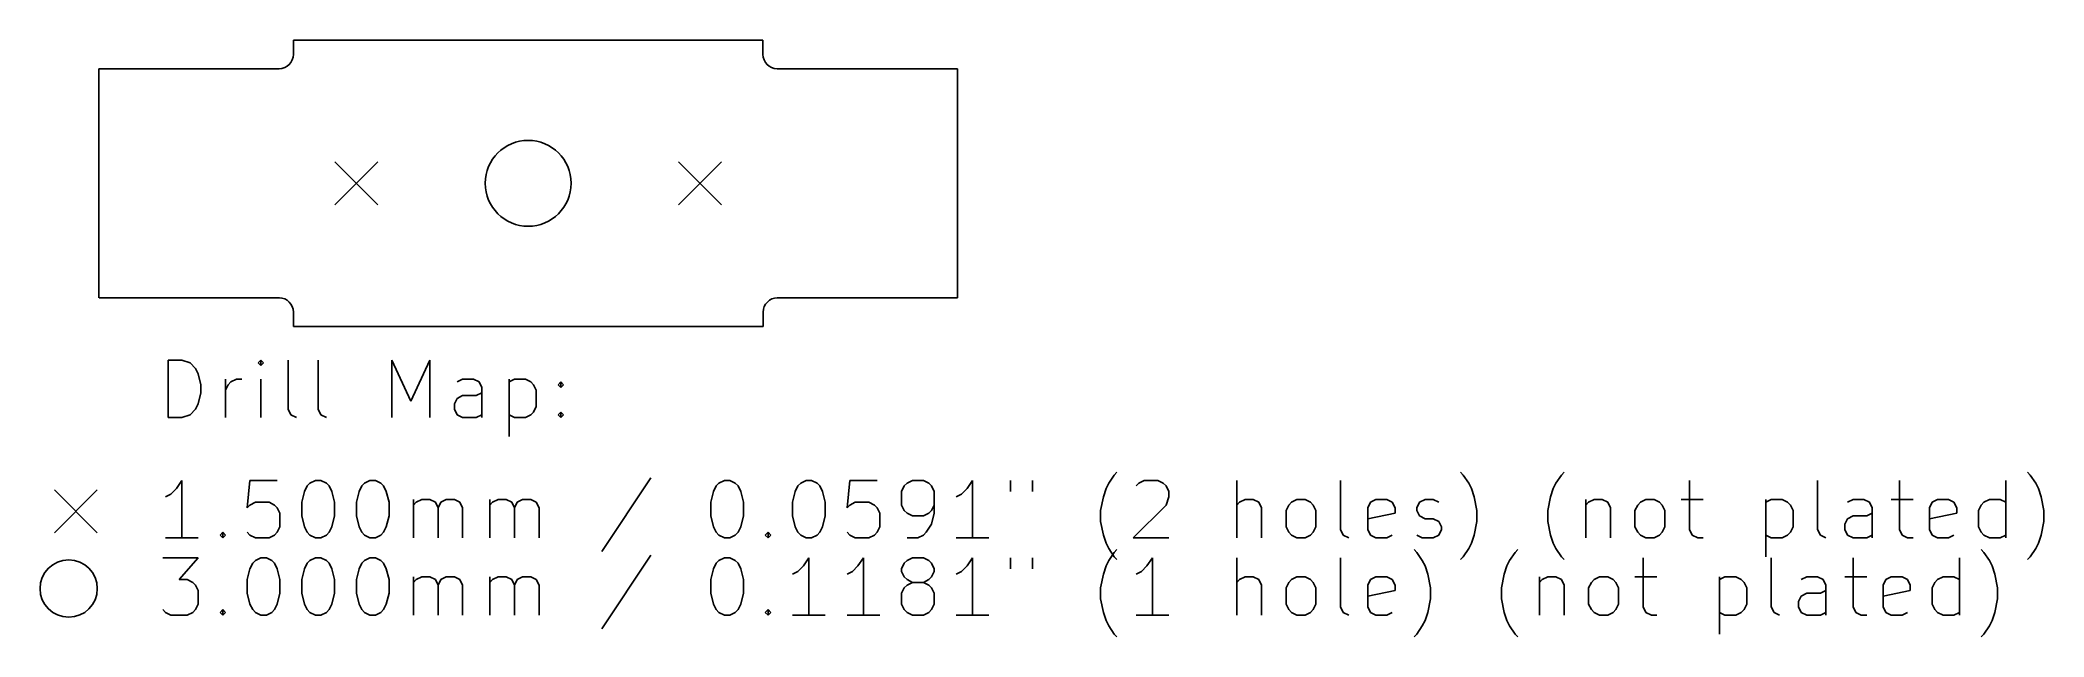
# Model space of a CAD drawing. Extents: x 182.9 to 252.9, y -165.8 to -145.
import ezdxf

# ---------------------------------------------------------------- set-up
doc = ezdxf.new("R2010")
doc.units = 0
doc.layers.add('BLACK', color=7, linetype='CONTINUOUS')

msp = doc.modelspace()

# ---------------------------------------------------------------- linework, layer by layer
at = {"layer": 'BLACK', "linetype": 'CONTINUOUS'}
for p, q in [((191.8, -145.5), (191.8, -145)), ((191.8, -145), (208.2, -145)), ((208.2, -145), (208.2, -145.5)), ((185, -154), (185, -146)), ((191.3, -146), (185, -146)), ((215, -146), (208.7, -146)), ((215, -146), (215, -154)), ((193.25, -149.25), (194.75, -150.75)), ((194.75, -149.25), (193.25, -150.75)), ((205.25, -149.25), (206.75, -150.75)), ((206.75, -149.25), (205.25, -150.75)), ((191.31, -154), (185.01, -154)), ((215, -154), (208.7, -154)), ((191.8, -154.5), (191.8, -155)), ((208.21, -155), (208.21, -154.5)), ((191.8, -155), (208.21, -155)), ((187.426, -158.175), (187.426, -156.175)), ((187.426, -156.175), (187.902, -156.175)), ((187.902, -156.175), (188.188, -156.27)), ((188.188, -156.27), (188.379, -156.461)), ((188.379, -156.461), (188.474, -156.651)), ((188.474, -156.651), (188.569, -157.032)), ((190.664, -156.175), (190.569, -156.27)), ((190.569, -156.27), (190.664, -156.366)), ((190.76, -156.27), (190.664, -156.175)), ((190.664, -156.175), (190.664, -156.366)), ((190.664, -156.366), (190.76, -156.27)), ((191.617, -157.89), (191.617, -156.175)), ((192.664, -157.89), (192.664, -156.175)), ((195.236, -158.175), (195.236, -156.175)), ((195.236, -156.175), (195.902, -157.604)), ((195.902, -157.604), (196.569, -156.175)), ((196.569, -156.175), (196.569, -158.175)), ((188.569, -157.318), (188.474, -157.699)), ((188.569, -157.032), (188.569, -157.318)), ((189.426, -158.175), (189.426, -156.842)), ((189.426, -157.223), (189.521, -157.032)), ((189.521, -157.032), (189.617, -156.937)), ((189.617, -156.937), (189.807, -156.842)), ((189.807, -156.842), (189.998, -156.842)), ((190.664, -158.175), (190.664, -156.842)), ((197.712, -156.842), (197.521, -156.937)), ((197.521, -157.509), (197.712, -157.413)), ((198.093, -156.842), (197.712, -156.842)), ((197.712, -157.413), (198.188, -157.413)), ((198.283, -156.937), (198.093, -156.842)), ((198.188, -157.413), (198.379, -157.318)), ((198.379, -157.128), (198.283, -156.937)), ((198.379, -158.175), (198.379, -157.128)), ((199.331, -156.842), (199.331, -158.842)), ((199.331, -156.937), (199.521, -156.842)), ((199.521, -156.842), (199.902, -156.842)), ((199.902, -156.842), (200.093, -156.937)), ((200.093, -156.937), (200.188, -157.032)), ((200.188, -157.032), (200.283, -157.223)), ((200.283, -157.223), (200.283, -157.794)), ((201.045, -157.032), (201.14, -156.937)), ((201.14, -157.128), (201.045, -157.032)), ((201.14, -156.937), (201.236, -157.032)), ((201.14, -156.937), (201.14, -157.128)), ((201.236, -157.032), (201.14, -157.128)), ((187.902, -158.175), (187.426, -158.175)), ((188.188, -158.08), (187.902, -158.175)), ((188.379, -157.89), (188.188, -158.08)), ((188.474, -157.699), (188.379, -157.89)), ((191.712, -158.08), (191.617, -157.89)), ((191.902, -158.175), (191.712, -158.08)), ((192.76, -158.08), (192.664, -157.89)), ((192.95, -158.175), (192.76, -158.08)), ((197.426, -157.699), (197.521, -157.509)), ((197.426, -157.89), (197.426, -157.699)), ((197.521, -158.08), (197.426, -157.89)), ((197.712, -158.175), (197.521, -158.08)), ((198.188, -158.175), (197.712, -158.175)), ((198.379, -158.08), (198.188, -158.175)), ((199.521, -158.175), (199.331, -158.08)), ((199.902, -158.175), (199.521, -158.175)), ((200.093, -158.08), (199.902, -158.175)), ((200.188, -157.985), (200.093, -158.08)), ((200.283, -157.794), (200.188, -157.985)), ((201.045, -158.08), (201.14, -157.985)), ((201.14, -158.175), (201.045, -158.08)), ((201.14, -157.985), (201.236, -158.08)), ((201.14, -157.985), (201.14, -158.175)), ((201.236, -158.08), (201.14, -158.175)), ((204.283, -160.28), (202.569, -162.851)), ((220.283, -160.47), (220.474, -160.185)), ((220.474, -160.185), (220.569, -160.09)), ((232.664, -160.185), (232.569, -160.09)), ((232.855, -160.47), (232.664, -160.185)), ((235.902, -160.47), (236.093, -160.185)), ((236.093, -160.185), (236.188, -160.09)), ((252.474, -160.185), (252.379, -160.09)), ((252.664, -160.47), (252.474, -160.185)), ((183.45, -160.7), (184.95, -162.2)), ((184.95, -160.7), (183.45, -162.2)), ((187.521, -160.851), (187.331, -160.947)), ((187.712, -160.661), (187.521, -160.851)), ((187.902, -160.375), (187.712, -160.661)), ((187.902, -162.375), (187.902, -160.375)), ((190.283, -160.375), (190.188, -161.328)), ((191.236, -160.375), (190.283, -160.375)), ((192.093, -161.137), (192.188, -160.756)), ((192.188, -160.756), (192.283, -160.566)), ((192.283, -160.566), (192.379, -160.47)), ((192.379, -160.47), (192.569, -160.375)), ((192.569, -160.375), (192.76, -160.375)), ((192.76, -160.375), (192.95, -160.47)), ((192.95, -160.47), (193.045, -160.566)), ((193.045, -160.566), (193.14, -160.756)), ((193.14, -160.756), (193.236, -161.137)), ((193.998, -161.137), (194.093, -160.756)), ((194.093, -160.756), (194.188, -160.566)), ((194.188, -160.566), (194.283, -160.47)), ((194.283, -160.47), (194.474, -160.375)), ((194.474, -160.375), (194.664, -160.375)), ((194.664, -160.375), (194.855, -160.47)), ((194.855, -160.47), (194.95, -160.566)), ((194.95, -160.566), (195.045, -160.756)), ((195.045, -160.756), (195.14, -161.137)), ((206.379, -161.137), (206.474, -160.756)), ((206.474, -160.756), (206.569, -160.566)), ((206.569, -160.566), (206.664, -160.47)), ((206.664, -160.47), (206.855, -160.375)), ((206.855, -160.375), (207.045, -160.375)), ((207.045, -160.375), (207.236, -160.47)), ((207.236, -160.47), (207.331, -160.566)), ((207.331, -160.566), (207.426, -160.756)), ((207.426, -160.756), (207.521, -161.137)), ((209.236, -161.137), (209.331, -160.756)), ((209.331, -160.756), (209.426, -160.566)), ((209.426, -160.566), (209.521, -160.47)), ((209.521, -160.47), (209.712, -160.375)), ((209.712, -160.375), (209.902, -160.375)), ((209.902, -160.375), (210.093, -160.47)), ((210.093, -160.47), (210.188, -160.566)), ((210.188, -160.566), (210.283, -160.756)), ((210.283, -160.756), (210.379, -161.137)), ((211.236, -160.375), (211.14, -161.328)), ((212.188, -160.375), (211.236, -160.375)), ((213.14, -160.566), (213.045, -160.756)), ((213.045, -160.756), (213.045, -161.232)), ((213.236, -160.47), (213.14, -160.566)), ((213.426, -160.375), (213.236, -160.47)), ((213.807, -160.375), (213.426, -160.375)), ((213.998, -160.47), (213.807, -160.375)), ((214.093, -160.566), (213.998, -160.47)), ((214.188, -160.756), (214.093, -160.566)), ((214.188, -161.518), (214.188, -160.756)), ((215.14, -160.851), (214.95, -160.947)), ((215.331, -160.661), (215.14, -160.851)), ((215.521, -160.375), (215.331, -160.661)), ((215.521, -162.375), (215.521, -160.375)), ((216.855, -160.375), (216.855, -160.756)), ((217.617, -160.375), (217.617, -160.756)), ((219.998, -161.423), (220.093, -160.947)), ((220.093, -160.947), (220.188, -160.661)), ((220.188, -160.661), (220.283, -160.47)), ((221.236, -160.566), (221.331, -160.47)), ((221.331, -160.47), (221.521, -160.375)), ((221.521, -160.375), (221.998, -160.375)), ((221.998, -160.375), (222.188, -160.47)), ((222.188, -160.47), (222.283, -160.566)), ((222.283, -160.566), (222.379, -160.756)), ((222.379, -160.947), (222.283, -161.232)), ((222.379, -160.756), (222.379, -160.947)), ((224.76, -162.375), (224.76, -160.375)), ((228.379, -162.09), (228.379, -160.375)), ((232.95, -160.661), (232.855, -160.47)), ((233.045, -160.947), (232.95, -160.661)), ((233.14, -161.423), (233.045, -160.947)), ((235.617, -161.423), (235.712, -160.947)), ((235.712, -160.947), (235.807, -160.661)), ((235.807, -160.661), (235.902, -160.47)), ((240.569, -160.375), (240.569, -162.09)), ((245.045, -162.09), (245.045, -160.375)), ((247.902, -160.375), (247.902, -162.09)), ((251.617, -162.375), (251.617, -160.375)), ((252.76, -160.661), (252.664, -160.47)), ((252.855, -160.947), (252.76, -160.661)), ((252.95, -161.423), (252.855, -160.947)), ((190.188, -161.328), (190.283, -161.232)), ((190.283, -161.232), (190.474, -161.137)), ((190.474, -161.137), (190.95, -161.137)), ((190.95, -161.137), (191.14, -161.232)), ((191.14, -161.232), (191.236, -161.328)), ((191.236, -161.328), (191.331, -161.518)), ((191.331, -161.518), (191.331, -161.994)), ((192.093, -161.613), (192.093, -161.137)), ((192.188, -161.994), (192.093, -161.613)), ((193.236, -161.613), (193.14, -161.994)), ((193.236, -161.137), (193.236, -161.613)), ((193.998, -161.613), (193.998, -161.137)), ((194.093, -161.994), (193.998, -161.613)), ((195.14, -161.613), (195.045, -161.994)), ((195.14, -161.137), (195.14, -161.613)), ((195.998, -162.375), (195.998, -161.042)), ((195.998, -161.232), (196.093, -161.137)), ((196.093, -161.137), (196.283, -161.042)), ((196.283, -161.042), (196.569, -161.042)), ((196.569, -161.042), (196.76, -161.137)), ((196.76, -161.137), (196.855, -161.328)), ((196.855, -161.328), (196.95, -161.137)), ((196.855, -161.328), (196.855, -162.375)), ((196.95, -161.137), (197.14, -161.042)), ((197.14, -161.042), (197.426, -161.042)), ((197.426, -161.042), (197.617, -161.137)), ((197.617, -161.137), (197.712, -161.328)), ((197.712, -161.328), (197.712, -162.375)), ((198.664, -162.375), (198.664, -161.042)), ((198.664, -161.232), (198.76, -161.137)), ((198.76, -161.137), (198.95, -161.042)), ((198.95, -161.042), (199.236, -161.042)), ((199.236, -161.042), (199.426, -161.137)), ((199.426, -161.137), (199.521, -161.328)), ((199.521, -161.328), (199.617, -161.137)), ((199.521, -161.328), (199.521, -162.375)), ((199.617, -161.137), (199.807, -161.042)), ((199.807, -161.042), (200.093, -161.042)), ((200.093, -161.042), (200.283, -161.137)), ((200.283, -161.137), (200.379, -161.328)), ((200.379, -161.328), (200.379, -162.375)), ((206.379, -161.613), (206.379, -161.137)), ((206.474, -161.994), (206.379, -161.613)), ((207.521, -161.613), (207.426, -161.994)), ((207.521, -161.137), (207.521, -161.613)), ((209.236, -161.613), (209.236, -161.137)), ((209.331, -161.994), (209.236, -161.613)), ((210.379, -161.613), (210.283, -161.994)), ((210.379, -161.137), (210.379, -161.613)), ((211.14, -161.328), (211.236, -161.232)), ((211.236, -161.232), (211.426, -161.137)), ((211.426, -161.137), (211.902, -161.137)), ((211.902, -161.137), (212.093, -161.232)), ((212.093, -161.232), (212.188, -161.328)), ((212.188, -161.328), (212.283, -161.518)), ((212.283, -161.518), (212.283, -161.994)), ((213.045, -161.232), (213.14, -161.423)), ((213.14, -161.423), (213.236, -161.518)), ((213.236, -161.518), (213.426, -161.613)), ((213.426, -161.613), (213.807, -161.613)), ((213.807, -161.613), (213.998, -161.518)), ((213.998, -161.518), (214.093, -161.423)), ((214.093, -161.423), (214.188, -161.232)), ((214.093, -161.899), (214.188, -161.518)), ((219.998, -161.804), (219.998, -161.423)), ((222.283, -161.232), (221.14, -162.375)), ((224.855, -161.137), (224.76, -161.232)), ((225.045, -161.042), (224.855, -161.137)), ((225.331, -161.042), (225.045, -161.042)), ((225.521, -161.137), (225.331, -161.042)), ((225.617, -161.328), (225.521, -161.137)), ((225.617, -162.375), (225.617, -161.328)), ((226.474, -161.423), (226.569, -161.232)), ((226.474, -161.994), (226.474, -161.423)), ((226.569, -161.232), (226.664, -161.137)), ((226.664, -161.137), (226.855, -161.042)), ((226.855, -161.042), (227.14, -161.042)), ((227.14, -161.042), (227.331, -161.137)), ((227.331, -161.137), (227.426, -161.232)), ((227.426, -161.232), (227.521, -161.423)), ((227.521, -161.423), (227.521, -161.994)), ((229.331, -161.328), (229.426, -161.137)), ((229.331, -162.09), (229.331, -161.328)), ((230.283, -161.518), (229.331, -161.709)), ((229.426, -161.137), (229.617, -161.042)), ((229.617, -161.042), (229.998, -161.042)), ((229.998, -161.042), (230.188, -161.137)), ((230.188, -161.137), (230.283, -161.328)), ((230.283, -161.328), (230.283, -161.518)), ((231.045, -161.328), (231.14, -161.137)), ((231.045, -161.423), (231.045, -161.328)), ((231.14, -161.613), (231.045, -161.423)), ((231.14, -161.137), (231.331, -161.042)), ((231.331, -161.709), (231.14, -161.613)), ((231.331, -161.042), (231.617, -161.042)), ((231.617, -161.042), (231.807, -161.137)), ((233.14, -161.804), (233.14, -161.423)), ((235.617, -161.804), (235.617, -161.423)), ((236.95, -161.042), (236.95, -162.375)), ((236.95, -161.232), (237.045, -161.137)), ((237.045, -161.137), (237.236, -161.042)), ((237.236, -161.042), (237.521, -161.042)), ((237.521, -161.042), (237.712, -161.137)), ((237.712, -161.137), (237.807, -161.328)), ((237.807, -161.328), (237.807, -162.375)), ((238.664, -161.423), (238.76, -161.232)), ((238.664, -161.994), (238.664, -161.423)), ((238.76, -161.232), (238.855, -161.137)), ((238.855, -161.137), (239.045, -161.042)), ((239.045, -161.042), (239.331, -161.042)), ((239.331, -161.042), (239.521, -161.137)), ((239.521, -161.137), (239.617, -161.232)), ((239.617, -161.232), (239.712, -161.423)), ((239.712, -161.423), (239.712, -161.994)), ((240.283, -161.042), (241.045, -161.042)), ((243.236, -161.042), (243.236, -163.042)), ((243.236, -161.137), (243.426, -161.042)), ((243.426, -161.042), (243.807, -161.042)), ((243.807, -161.042), (243.998, -161.137)), ((243.998, -161.137), (244.093, -161.232)), ((244.093, -161.232), (244.188, -161.423)), ((244.188, -161.423), (244.188, -161.994)), ((246.283, -161.042), (246.093, -161.137)), ((246.093, -161.709), (246.283, -161.613)), ((246.664, -161.042), (246.283, -161.042)), ((246.283, -161.613), (246.76, -161.613)), ((246.855, -161.137), (246.664, -161.042)), ((246.76, -161.613), (246.95, -161.518)), ((246.95, -161.328), (246.855, -161.137)), ((246.95, -162.375), (246.95, -161.328)), ((247.617, -161.042), (248.379, -161.042)), ((248.95, -161.328), (249.045, -161.137)), ((248.95, -162.09), (248.95, -161.328)), ((249.902, -161.518), (248.95, -161.709)), ((249.045, -161.137), (249.236, -161.042)), ((249.236, -161.042), (249.617, -161.042)), ((249.617, -161.042), (249.807, -161.137)), ((249.807, -161.137), (249.902, -161.328)), ((249.902, -161.328), (249.902, -161.518)), ((250.664, -161.423), (250.76, -161.232)), ((250.664, -161.994), (250.664, -161.423)), ((250.76, -161.232), (250.855, -161.137)), ((250.855, -161.137), (251.045, -161.042)), ((251.045, -161.042), (251.426, -161.042)), ((251.426, -161.042), (251.617, -161.137)), ((252.95, -161.804), (252.95, -161.423)), ((188.474, -162.375), (187.331, -162.375)), ((189.236, -162.28), (189.331, -162.185)), ((189.331, -162.375), (189.236, -162.28)), ((189.331, -162.185), (189.426, -162.28)), ((189.331, -162.185), (189.331, -162.375)), ((189.426, -162.28), (189.331, -162.375)), ((190.283, -162.28), (190.188, -162.185)), ((190.474, -162.375), (190.283, -162.28)), ((190.95, -162.375), (190.474, -162.375)), ((191.14, -162.28), (190.95, -162.375)), ((191.236, -162.185), (191.14, -162.28)), ((191.331, -161.994), (191.236, -162.185)), ((192.283, -162.185), (192.188, -161.994)), ((192.379, -162.28), (192.283, -162.185)), ((192.569, -162.375), (192.379, -162.28)), ((192.76, -162.375), (192.569, -162.375)), ((192.95, -162.28), (192.76, -162.375)), ((193.045, -162.185), (192.95, -162.28)), ((193.14, -161.994), (193.045, -162.185)), ((194.188, -162.185), (194.093, -161.994)), ((194.283, -162.28), (194.188, -162.185)), ((194.474, -162.375), (194.283, -162.28)), ((194.664, -162.375), (194.474, -162.375)), ((194.855, -162.28), (194.664, -162.375)), ((194.95, -162.185), (194.855, -162.28)), ((195.045, -161.994), (194.95, -162.185)), ((206.569, -162.185), (206.474, -161.994)), ((206.664, -162.28), (206.569, -162.185)), ((206.855, -162.375), (206.664, -162.28)), ((207.045, -162.375), (206.855, -162.375)), ((207.236, -162.28), (207.045, -162.375)), ((207.331, -162.185), (207.236, -162.28)), ((207.426, -161.994), (207.331, -162.185)), ((208.283, -162.28), (208.379, -162.185)), ((208.379, -162.375), (208.283, -162.28)), ((208.379, -162.185), (208.474, -162.28)), ((208.379, -162.185), (208.379, -162.375)), ((208.474, -162.28), (208.379, -162.375)), ((209.426, -162.185), (209.331, -161.994)), ((209.521, -162.28), (209.426, -162.185)), ((209.712, -162.375), (209.521, -162.28)), ((209.902, -162.375), (209.712, -162.375)), ((210.093, -162.28), (209.902, -162.375)), ((210.188, -162.185), (210.093, -162.28)), ((210.283, -161.994), (210.188, -162.185)), ((211.236, -162.28), (211.14, -162.185)), ((211.426, -162.375), (211.236, -162.28)), ((211.902, -162.375), (211.426, -162.375)), ((212.093, -162.28), (211.902, -162.375)), ((212.188, -162.185), (212.093, -162.28)), ((212.283, -161.994), (212.188, -162.185)), ((213.236, -162.375), (213.617, -162.375)), ((213.617, -162.375), (213.807, -162.28)), ((213.807, -162.28), (213.902, -162.185)), ((213.902, -162.185), (214.093, -161.899)), ((216.093, -162.375), (214.95, -162.375)), ((220.093, -162.28), (219.998, -161.804)), ((220.188, -162.566), (220.093, -162.28)), ((221.14, -162.375), (222.379, -162.375)), ((226.569, -162.185), (226.474, -161.994)), ((226.664, -162.28), (226.569, -162.185)), ((226.855, -162.375), (226.664, -162.28)), ((227.14, -162.375), (226.855, -162.375)), ((227.331, -162.28), (227.14, -162.375)), ((227.426, -162.185), (227.331, -162.28)), ((227.521, -161.994), (227.426, -162.185)), ((228.474, -162.28), (228.379, -162.09)), ((228.664, -162.375), (228.474, -162.28)), ((229.426, -162.28), (229.331, -162.09)), ((229.617, -162.375), (229.426, -162.28)), ((229.998, -162.375), (229.617, -162.375)), ((230.188, -162.28), (229.998, -162.375)), ((231.045, -162.28), (231.236, -162.375)), ((231.236, -162.375), (231.617, -162.375)), ((231.617, -161.709), (231.331, -161.709)), ((231.807, -161.804), (231.617, -161.709)), ((231.617, -162.375), (231.807, -162.28)), ((231.902, -161.994), (231.807, -161.804)), ((231.807, -162.28), (231.902, -162.09)), ((231.902, -162.09), (231.902, -161.994)), ((232.95, -162.566), (233.045, -162.28)), ((233.045, -162.28), (233.14, -161.804)), ((235.712, -162.28), (235.617, -161.804)), ((235.807, -162.566), (235.712, -162.28)), ((238.76, -162.185), (238.664, -161.994)), ((238.855, -162.28), (238.76, -162.185)), ((239.045, -162.375), (238.855, -162.28)), ((239.331, -162.375), (239.045, -162.375)), ((239.521, -162.28), (239.331, -162.375)), ((239.617, -162.185), (239.521, -162.28)), ((239.712, -161.994), (239.617, -162.185)), ((240.569, -162.09), (240.664, -162.28)), ((240.664, -162.28), (240.855, -162.375)), ((240.855, -162.375), (241.045, -162.375)), ((243.426, -162.375), (243.236, -162.28)), ((243.807, -162.375), (243.426, -162.375)), ((243.998, -162.28), (243.807, -162.375)), ((244.093, -162.185), (243.998, -162.28)), ((244.188, -161.994), (244.093, -162.185)), ((245.14, -162.28), (245.045, -162.09)), ((245.331, -162.375), (245.14, -162.28)), ((245.998, -161.899), (246.093, -161.709)), ((245.998, -162.09), (245.998, -161.899)), ((246.093, -162.28), (245.998, -162.09)), ((246.283, -162.375), (246.093, -162.28)), ((246.76, -162.375), (246.283, -162.375)), ((246.95, -162.28), (246.76, -162.375)), ((247.902, -162.09), (247.998, -162.28)), ((247.998, -162.28), (248.188, -162.375)), ((248.188, -162.375), (248.379, -162.375)), ((249.045, -162.28), (248.95, -162.09)), ((249.236, -162.375), (249.045, -162.28)), ((249.617, -162.375), (249.236, -162.375)), ((249.807, -162.28), (249.617, -162.375)), ((250.76, -162.185), (250.664, -161.994)), ((250.855, -162.28), (250.76, -162.185)), ((251.045, -162.375), (250.855, -162.28)), ((251.426, -162.375), (251.045, -162.375)), ((251.617, -162.28), (251.426, -162.375)), ((252.76, -162.566), (252.855, -162.28)), ((252.855, -162.28), (252.95, -161.804)), ((187.236, -163.075), (188.474, -163.075)), ((188.474, -163.075), (187.807, -163.837)), ((190.474, -163.17), (190.664, -163.075)), ((190.664, -163.075), (190.855, -163.075)), ((190.855, -163.075), (191.045, -163.17)), ((192.379, -163.17), (192.569, -163.075)), ((192.569, -163.075), (192.76, -163.075)), ((192.76, -163.075), (192.95, -163.17)), ((194.283, -163.17), (194.474, -163.075)), ((194.474, -163.075), (194.664, -163.075)), ((194.664, -163.075), (194.855, -163.17)), ((204.283, -162.98), (202.569, -165.551)), ((206.664, -163.17), (206.855, -163.075)), ((206.855, -163.075), (207.045, -163.075)), ((207.045, -163.075), (207.236, -163.17)), ((209.807, -163.075), (209.617, -163.361)), ((209.807, -165.075), (209.807, -163.075)), ((211.712, -163.075), (211.521, -163.361)), ((211.712, -165.075), (211.712, -163.075)), ((213.236, -163.17), (213.426, -163.075)), ((213.426, -163.075), (213.807, -163.075)), ((213.807, -163.075), (213.998, -163.17)), ((215.521, -163.075), (215.331, -163.361)), ((215.521, -165.075), (215.521, -163.075)), ((216.855, -163.075), (216.855, -163.456)), ((217.617, -163.075), (217.617, -163.456)), ((220.283, -162.756), (220.188, -162.566)), ((220.474, -163.042), (220.283, -162.756)), ((220.283, -163.17), (220.474, -162.885)), ((220.474, -162.885), (220.569, -162.79)), ((220.569, -163.137), (220.474, -163.042)), ((221.807, -163.075), (221.617, -163.361)), ((221.807, -165.075), (221.807, -163.075)), ((224.76, -165.075), (224.76, -163.075)), ((228.379, -164.79), (228.379, -163.075)), ((231.045, -162.885), (230.95, -162.79)), ((231.236, -163.17), (231.045, -162.885)), ((232.569, -163.137), (232.664, -163.042)), ((232.664, -163.042), (232.855, -162.756)), ((232.855, -162.756), (232.95, -162.566)), ((234.283, -163.17), (234.474, -162.885)), ((234.474, -162.885), (234.569, -162.79)), ((235.902, -162.756), (235.807, -162.566)), ((236.093, -163.042), (235.902, -162.756)), ((236.188, -163.137), (236.093, -163.042)), ((238.95, -163.075), (238.95, -164.79)), ((243.426, -164.79), (243.426, -163.075)), ((246.283, -163.075), (246.283, -164.79)), ((249.998, -165.075), (249.998, -163.075)), ((250.855, -162.885), (250.76, -162.79)), ((251.045, -163.17), (250.855, -162.885)), ((252.379, -163.137), (252.474, -163.042)), ((252.474, -163.042), (252.664, -162.756)), ((252.664, -162.756), (252.76, -162.566)), ((190.188, -163.837), (190.283, -163.456)), ((190.283, -163.456), (190.379, -163.266)), ((190.379, -163.266), (190.474, -163.17)), ((191.045, -163.17), (191.14, -163.266)), ((191.14, -163.266), (191.236, -163.456)), ((191.236, -163.456), (191.331, -163.837)), ((192.093, -163.837), (192.188, -163.456)), ((192.188, -163.456), (192.283, -163.266)), ((192.283, -163.266), (192.379, -163.17)), ((192.95, -163.17), (193.045, -163.266)), ((193.045, -163.266), (193.14, -163.456)), ((193.14, -163.456), (193.236, -163.837)), ((193.998, -163.837), (194.093, -163.456)), ((194.093, -163.456), (194.188, -163.266)), ((194.188, -163.266), (194.283, -163.17)), ((194.855, -163.17), (194.95, -163.266)), ((194.95, -163.266), (195.045, -163.456)), ((195.045, -163.456), (195.14, -163.837)), ((195.998, -165.075), (195.998, -163.742)), ((196.093, -163.837), (196.283, -163.742)), ((196.283, -163.742), (196.569, -163.742)), ((196.569, -163.742), (196.76, -163.837)), ((196.95, -163.837), (197.14, -163.742)), ((197.14, -163.742), (197.426, -163.742)), ((197.426, -163.742), (197.617, -163.837)), ((198.664, -165.075), (198.664, -163.742)), ((198.76, -163.837), (198.95, -163.742)), ((198.95, -163.742), (199.236, -163.742)), ((199.236, -163.742), (199.426, -163.837)), ((199.617, -163.837), (199.807, -163.742)), ((199.807, -163.742), (200.093, -163.742)), ((200.093, -163.742), (200.283, -163.837)), ((206.379, -163.837), (206.474, -163.456)), ((206.474, -163.456), (206.569, -163.266)), ((206.569, -163.266), (206.664, -163.17)), ((207.236, -163.17), (207.331, -163.266)), ((207.331, -163.266), (207.426, -163.456)), ((207.426, -163.456), (207.521, -163.837)), ((209.426, -163.551), (209.236, -163.647)), ((209.617, -163.361), (209.426, -163.551)), ((211.331, -163.551), (211.14, -163.647)), ((211.521, -163.361), (211.331, -163.551)), ((213.045, -163.456), (213.14, -163.266)), ((213.045, -163.551), (213.045, -163.456)), ((213.14, -163.742), (213.045, -163.551)), ((213.14, -163.266), (213.236, -163.17)), ((213.236, -163.837), (213.14, -163.742)), ((213.998, -163.17), (214.093, -163.266)), ((214.093, -163.742), (213.998, -163.837)), ((214.093, -163.266), (214.188, -163.456)), ((214.188, -163.551), (214.093, -163.742)), ((214.188, -163.456), (214.188, -163.551)), ((215.14, -163.551), (214.95, -163.647)), ((215.331, -163.361), (215.14, -163.551)), ((219.998, -164.123), (220.093, -163.647)), ((220.093, -163.647), (220.188, -163.361)), ((220.188, -163.361), (220.283, -163.17)), ((221.426, -163.551), (221.236, -163.647)), ((221.617, -163.361), (221.426, -163.551)), ((225.045, -163.742), (224.855, -163.837)), ((225.331, -163.742), (225.045, -163.742)), ((225.521, -163.837), (225.331, -163.742)), ((226.664, -163.837), (226.855, -163.742)), ((226.855, -163.742), (227.14, -163.742)), ((227.14, -163.742), (227.331, -163.837)), ((229.426, -163.837), (229.617, -163.742)), ((229.617, -163.742), (229.998, -163.742)), ((229.998, -163.742), (230.188, -163.837)), ((231.331, -163.361), (231.236, -163.17)), ((231.426, -163.647), (231.331, -163.361)), ((231.521, -164.123), (231.426, -163.647)), ((233.998, -164.123), (234.093, -163.647)), ((234.093, -163.647), (234.188, -163.361)), ((234.188, -163.361), (234.283, -163.17)), ((235.331, -163.742), (235.331, -165.075)), ((235.426, -163.837), (235.617, -163.742)), ((235.617, -163.742), (235.902, -163.742)), ((235.902, -163.742), (236.093, -163.837)), ((237.236, -163.837), (237.426, -163.742)), ((237.426, -163.742), (237.712, -163.742)), ((237.712, -163.742), (237.902, -163.837)), ((238.664, -163.742), (239.426, -163.742)), ((241.617, -163.742), (241.617, -165.742)), ((241.617, -163.837), (241.807, -163.742)), ((241.807, -163.742), (242.188, -163.742)), ((242.188, -163.742), (242.379, -163.837)), ((244.664, -163.742), (244.474, -163.837)), ((245.045, -163.742), (244.664, -163.742)), ((245.236, -163.837), (245.045, -163.742)), ((245.998, -163.742), (246.76, -163.742)), ((247.426, -163.837), (247.617, -163.742)), ((247.617, -163.742), (247.998, -163.742)), ((247.998, -163.742), (248.188, -163.837)), ((249.236, -163.837), (249.426, -163.742)), ((249.426, -163.742), (249.807, -163.742)), ((249.807, -163.742), (249.998, -163.837)), ((251.14, -163.361), (251.045, -163.17)), ((251.236, -163.647), (251.14, -163.361)), ((251.331, -164.123), (251.236, -163.647)), ((187.807, -163.837), (188.093, -163.837)), ((188.093, -163.837), (188.283, -163.932)), ((188.283, -163.932), (188.379, -164.028)), ((188.379, -164.028), (188.474, -164.218)), ((188.474, -164.218), (188.474, -164.694)), ((190.188, -164.313), (190.188, -163.837)), ((190.283, -164.694), (190.188, -164.313)), ((191.331, -164.313), (191.236, -164.694)), ((191.331, -163.837), (191.331, -164.313)), ((192.093, -164.313), (192.093, -163.837)), ((192.188, -164.694), (192.093, -164.313)), ((193.236, -164.313), (193.14, -164.694)), ((193.236, -163.837), (193.236, -164.313)), ((193.998, -164.313), (193.998, -163.837)), ((194.093, -164.694), (193.998, -164.313)), ((195.14, -164.313), (195.045, -164.694)), ((195.14, -163.837), (195.14, -164.313)), ((195.998, -163.932), (196.093, -163.837)), ((196.76, -163.837), (196.855, -164.028)), ((196.855, -164.028), (196.95, -163.837)), ((196.855, -164.028), (196.855, -165.075)), ((197.617, -163.837), (197.712, -164.028)), ((197.712, -164.028), (197.712, -165.075)), ((198.664, -163.932), (198.76, -163.837)), ((199.426, -163.837), (199.521, -164.028)), ((199.521, -164.028), (199.617, -163.837)), ((199.521, -164.028), (199.521, -165.075)), ((200.283, -163.837), (200.379, -164.028)), ((200.379, -164.028), (200.379, -165.075)), ((206.379, -164.313), (206.379, -163.837)), ((206.474, -164.694), (206.379, -164.313)), ((207.521, -164.313), (207.426, -164.694)), ((207.521, -163.837), (207.521, -164.313)), ((213.14, -164.123), (213.045, -164.313)), ((213.045, -164.313), (213.045, -164.694)), ((213.236, -164.028), (213.14, -164.123)), ((213.426, -163.932), (213.236, -163.837)), ((213.426, -163.932), (213.236, -164.028)), ((213.807, -163.932), (213.426, -163.932)), ((213.998, -163.837), (213.807, -163.932)), ((213.998, -164.028), (213.807, -163.932)), ((214.093, -164.123), (213.998, -164.028)), ((214.188, -164.313), (214.093, -164.123)), ((214.188, -164.694), (214.188, -164.313)), ((219.998, -164.504), (219.998, -164.123)), ((224.855, -163.837), (224.76, -163.932)), ((225.617, -164.028), (225.521, -163.837)), ((225.617, -165.075), (225.617, -164.028)), ((226.474, -164.123), (226.569, -163.932)), ((226.474, -164.694), (226.474, -164.123)), ((226.569, -163.932), (226.664, -163.837)), ((227.331, -163.837), (227.426, -163.932)), ((227.426, -163.932), (227.521, -164.123)), ((227.521, -164.123), (227.521, -164.694)), ((229.331, -164.028), (229.426, -163.837)), ((229.331, -164.79), (229.331, -164.028)), ((230.283, -164.218), (229.331, -164.409)), ((230.188, -163.837), (230.283, -164.028)), ((230.283, -164.028), (230.283, -164.218)), ((231.521, -164.504), (231.521, -164.123)), ((233.998, -164.504), (233.998, -164.123)), ((235.331, -163.932), (235.426, -163.837)), ((236.093, -163.837), (236.188, -164.028)), ((236.188, -164.028), (236.188, -165.075)), ((237.045, -164.123), (237.14, -163.932)), ((237.045, -164.694), (237.045, -164.123)), ((237.14, -163.932), (237.236, -163.837)), ((237.902, -163.837), (237.998, -163.932)), ((237.998, -163.932), (238.093, -164.123)), ((238.093, -164.123), (238.093, -164.694)), ((242.379, -163.837), (242.474, -163.932)), ((242.474, -163.932), (242.569, -164.123)), ((242.569, -164.123), (242.569, -164.694)), ((244.379, -164.599), (244.474, -164.409)), ((244.474, -164.409), (244.664, -164.313)), ((244.664, -164.313), (245.14, -164.313)), ((245.14, -164.313), (245.331, -164.218)), ((245.331, -164.028), (245.236, -163.837)), ((245.331, -165.075), (245.331, -164.028)), ((247.331, -164.028), (247.426, -163.837)), ((247.331, -164.79), (247.331, -164.028)), ((248.283, -164.218), (247.331, -164.409)), ((248.188, -163.837), (248.283, -164.028)), ((248.283, -164.028), (248.283, -164.218)), ((249.045, -164.123), (249.14, -163.932)), ((249.045, -164.694), (249.045, -164.123)), ((249.14, -163.932), (249.236, -163.837)), ((251.331, -164.504), (251.331, -164.123)), ((187.331, -164.98), (187.236, -164.885)), ((187.521, -165.075), (187.331, -164.98)), ((188.093, -165.075), (187.521, -165.075)), ((188.283, -164.98), (188.093, -165.075)), ((188.379, -164.885), (188.283, -164.98)), ((188.474, -164.694), (188.379, -164.885)), ((189.236, -164.98), (189.331, -164.885)), ((189.331, -165.075), (189.236, -164.98)), ((189.331, -164.885), (189.426, -164.98)), ((189.331, -164.885), (189.331, -165.075)), ((189.426, -164.98), (189.331, -165.075)), ((190.379, -164.885), (190.283, -164.694)), ((190.474, -164.98), (190.379, -164.885)), ((190.664, -165.075), (190.474, -164.98)), ((190.855, -165.075), (190.664, -165.075)), ((191.045, -164.98), (190.855, -165.075)), ((191.14, -164.885), (191.045, -164.98)), ((191.236, -164.694), (191.14, -164.885)), ((192.283, -164.885), (192.188, -164.694)), ((192.379, -164.98), (192.283, -164.885)), ((192.569, -165.075), (192.379, -164.98)), ((192.76, -165.075), (192.569, -165.075)), ((192.95, -164.98), (192.76, -165.075)), ((193.045, -164.885), (192.95, -164.98)), ((193.14, -164.694), (193.045, -164.885)), ((194.188, -164.885), (194.093, -164.694)), ((194.283, -164.98), (194.188, -164.885)), ((194.474, -165.075), (194.283, -164.98)), ((194.664, -165.075), (194.474, -165.075)), ((194.855, -164.98), (194.664, -165.075)), ((194.95, -164.885), (194.855, -164.98)), ((195.045, -164.694), (194.95, -164.885)), ((206.569, -164.885), (206.474, -164.694)), ((206.664, -164.98), (206.569, -164.885)), ((206.855, -165.075), (206.664, -164.98)), ((207.045, -165.075), (206.855, -165.075)), ((207.236, -164.98), (207.045, -165.075)), ((207.331, -164.885), (207.236, -164.98)), ((207.426, -164.694), (207.331, -164.885)), ((208.283, -164.98), (208.379, -164.885)), ((208.379, -165.075), (208.283, -164.98)), ((208.379, -164.885), (208.474, -164.98)), ((208.379, -164.885), (208.379, -165.075)), ((208.474, -164.98), (208.379, -165.075)), ((210.379, -165.075), (209.236, -165.075)), ((212.283, -165.075), (211.14, -165.075)), ((213.045, -164.694), (213.14, -164.885)), ((213.14, -164.885), (213.236, -164.98)), ((213.236, -164.98), (213.426, -165.075)), ((213.426, -165.075), (213.807, -165.075)), ((213.807, -165.075), (213.998, -164.98)), ((213.998, -164.98), (214.093, -164.885)), ((214.093, -164.885), (214.188, -164.694)), ((216.093, -165.075), (214.95, -165.075)), ((220.093, -164.98), (219.998, -164.504)), ((220.188, -165.266), (220.093, -164.98)), ((222.379, -165.075), (221.236, -165.075)), ((226.569, -164.885), (226.474, -164.694)), ((226.664, -164.98), (226.569, -164.885)), ((226.855, -165.075), (226.664, -164.98)), ((227.14, -165.075), (226.855, -165.075)), ((227.331, -164.98), (227.14, -165.075)), ((227.426, -164.885), (227.331, -164.98)), ((227.521, -164.694), (227.426, -164.885)), ((228.474, -164.98), (228.379, -164.79)), ((228.664, -165.075), (228.474, -164.98)), ((229.426, -164.98), (229.331, -164.79)), ((229.617, -165.075), (229.426, -164.98)), ((229.998, -165.075), (229.617, -165.075)), ((230.188, -164.98), (229.998, -165.075)), ((231.331, -165.266), (231.426, -164.98)), ((231.426, -164.98), (231.521, -164.504)), ((234.093, -164.98), (233.998, -164.504)), ((234.188, -165.266), (234.093, -164.98)), ((237.14, -164.885), (237.045, -164.694)), ((237.236, -164.98), (237.14, -164.885)), ((237.426, -165.075), (237.236, -164.98)), ((237.712, -165.075), (237.426, -165.075)), ((237.902, -164.98), (237.712, -165.075)), ((237.998, -164.885), (237.902, -164.98)), ((238.093, -164.694), (237.998, -164.885)), ((238.95, -164.79), (239.045, -164.98)), ((239.045, -164.98), (239.236, -165.075)), ((239.236, -165.075), (239.426, -165.075)), ((241.807, -165.075), (241.617, -164.98)), ((242.188, -165.075), (241.807, -165.075)), ((242.379, -164.98), (242.188, -165.075)), ((242.474, -164.885), (242.379, -164.98)), ((242.569, -164.694), (242.474, -164.885)), ((243.521, -164.98), (243.426, -164.79)), ((243.712, -165.075), (243.521, -164.98)), ((244.379, -164.79), (244.379, -164.599)), ((244.474, -164.98), (244.379, -164.79)), ((244.664, -165.075), (244.474, -164.98)), ((245.14, -165.075), (244.664, -165.075)), ((245.331, -164.98), (245.14, -165.075)), ((246.283, -164.79), (246.379, -164.98)), ((246.379, -164.98), (246.569, -165.075)), ((246.569, -165.075), (246.76, -165.075)), ((247.426, -164.98), (247.331, -164.79)), ((247.617, -165.075), (247.426, -164.98)), ((247.998, -165.075), (247.617, -165.075)), ((248.188, -164.98), (247.998, -165.075)), ((249.14, -164.885), (249.045, -164.694)), ((249.236, -164.98), (249.14, -164.885)), ((249.426, -165.075), (249.236, -164.98)), ((249.807, -165.075), (249.426, -165.075)), ((249.998, -164.98), (249.807, -165.075)), ((251.14, -165.266), (251.236, -164.98)), ((251.236, -164.98), (251.331, -164.504)), ((220.283, -165.456), (220.188, -165.266)), ((220.474, -165.742), (220.283, -165.456)), ((220.569, -165.837), (220.474, -165.742)), ((230.95, -165.837), (231.045, -165.742)), ((231.045, -165.742), (231.236, -165.456)), ((231.236, -165.456), (231.331, -165.266)), ((234.283, -165.456), (234.188, -165.266)), ((234.474, -165.742), (234.283, -165.456)), ((234.569, -165.837), (234.474, -165.742)), ((250.76, -165.837), (250.855, -165.742)), ((250.855, -165.742), (251.045, -165.456)), ((251.045, -165.456), (251.14, -165.266))]:
    msp.add_line(p, q, dxfattribs=at)
at = {"layer": 'BLACK'}
for centre, radius in [((200, -150), 1.5), ((183.95, -164.15), 1)]:
    msp.add_circle(centre, radius, dxfattribs=at)
for centre, start, end in [((191.3, -145.5), -90, 0), ((208.7, -145.5), -180, -90), ((191.3, -154.5), 0, 90), ((208.71, -154.5), 90, 180)]:
    msp.add_arc(centre, 0.5, start, end, dxfattribs=at)

doc.saveas('drawing.dxf')
